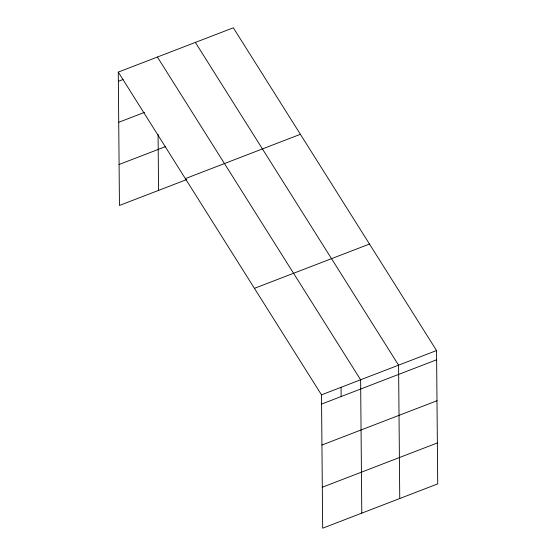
<?xml version="1.0" encoding="UTF-8"?>
<svg xmlns="http://www.w3.org/2000/svg" width="556" height="556" viewBox="0 0 556 556"><rect width="100%" height="100%" fill="white"/><g stroke="black" fill="none" stroke-linecap="round" stroke-linejoin="round"><path stroke-width="0.83" d="M118.282 72.099L233.332 27.8L436.55 350.544L437.718 483.901L322.668 528.2L321.5 394.843L118.282 72.099L119.45 205.456L186.837 179.505M118.365 81.329L123.057 79.522M118.72 122.292L144.539 112.354M119.088 164.493L165.479 146.631M185.35 178.608L300.393 134.309M254.44 288.342L369.49 244.042M321.5 394.843L436.55 350.544M321.583 404.073L436.634 359.774M321.938 445.036L436.988 400.737M322.306 487.237L437.357 442.937M195.364 42.416L398.582 365.167L399.75 498.517M157.404 57.039L360.622 379.783L361.782 513.139M341.057 387.317L341.141 396.546M158.078 134.239L158.564 190.395"/></g></svg>
